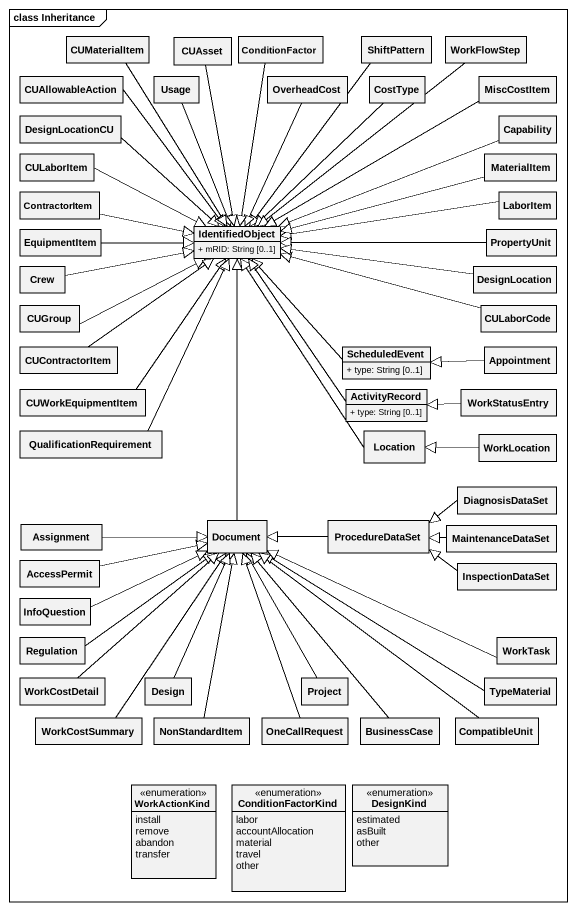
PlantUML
@startuml
mainframe class Inheritance
hide circle
hide empty members
skinparam classAttributeIconSize 0
class CUMaterialItem
class CUAsset
class ConditionFactor
class ShiftPattern
class WorkFlowStep
class CUAllowableAction
class Usage
class OverheadCost
class CostType
class MiscCostItem
class DesignLocationCU
class Capability
class CULaborItem
class MaterialItem
class ContractorItem
class LaborItem
class EquipmentItem
class IdentifiedObject {
  + mRID: String [0..1]
}
class PropertyUnit
class Crew
class DesignLocation
class CUGroup
class CULaborCode
class CUContractorItem
class ScheduledEvent {
  + type: String [0..1]
}
class Appointment
class CUWorkEquipmentItem
class ActivityRecord {
  + type: String [0..1]
}
class WorkStatusEntry
class QualificationRequirement
class Location
class WorkLocation
class DiagnosisDataSet
class Assignment
class Document
class ProcedureDataSet
class MaintenanceDataSet
class AccessPermit
class InspectionDataSet
class InfoQuestion
class Regulation
class WorkTask
class WorkCostDetail
class Design
class Project
class TypeMaterial
class WorkCostSummary
class NonStandardItem
class OneCallRequest
class BusinessCase
class CompatibleUnit
enum WorkActionKind {
  install
  remove
  abandon
  transfer
}
enum ConditionFactorKind {
  labor
  accountAllocation
  material
  travel
  other
}
enum DesignKind {
  estimated
  asBuilt
  other
}
CUMaterialItem --|> IdentifiedObject
CUAsset --|> IdentifiedObject
ConditionFactor --|> IdentifiedObject
ShiftPattern --|> IdentifiedObject
WorkFlowStep --|> IdentifiedObject
CUAllowableAction --|> IdentifiedObject
Usage --|> IdentifiedObject
OverheadCost --|> IdentifiedObject
CostType --|> IdentifiedObject
MiscCostItem -left-|> IdentifiedObject
DesignLocationCU --|> IdentifiedObject
Capability -left-|> IdentifiedObject
CULaborItem -right-|> IdentifiedObject
MaterialItem -left-|> IdentifiedObject
ContractorItem -right-|> IdentifiedObject
LaborItem -left-|> IdentifiedObject
EquipmentItem -right-|> IdentifiedObject
PropertyUnit -left-|> IdentifiedObject
Crew -right-|> IdentifiedObject
DesignLocation -left-|> IdentifiedObject
CUGroup -right-|> IdentifiedObject
CULaborCode -left-|> IdentifiedObject
CUContractorItem -up-|> IdentifiedObject
ScheduledEvent -up-|> IdentifiedObject
Appointment -left-|> ScheduledEvent
CUWorkEquipmentItem -up-|> IdentifiedObject
ActivityRecord -up-|> IdentifiedObject
WorkStatusEntry -left-|> ActivityRecord
QualificationRequirement -up-|> IdentifiedObject
Location -up-|> IdentifiedObject
WorkLocation -left-|> Location
DiagnosisDataSet -left-|> ProcedureDataSet
Assignment -right-|> Document
Document -up-|> IdentifiedObject
ProcedureDataSet -left-|> Document
MaintenanceDataSet -left-|> ProcedureDataSet
AccessPermit -right-|> Document
InspectionDataSet -left-|> ProcedureDataSet
InfoQuestion -right-|> Document
Regulation -up-|> Document
WorkTask -left-|> Document
WorkCostDetail -up-|> Document
Design -up-|> Document
Project -up-|> Document
TypeMaterial -left-|> Document
WorkCostSummary -up-|> Document
NonStandardItem -up-|> Document
OneCallRequest -up-|> Document
BusinessCase -up-|> Document
CompatibleUnit -up-|> Document
@enduml
